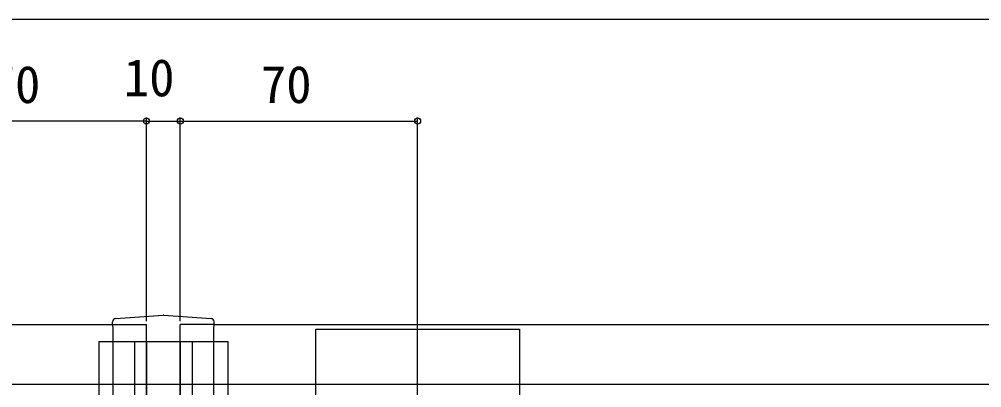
# Model space of a CAD drawing. Units: millimetres, scale not verified. Extents: x -875 to 875, y -1300 to 1292.
# Drawn here: x 117 to 400.9, y 920.8 to 1029.4 of the extents above; entities that cross this region are included whole.
import ezdxf
from ezdxf.enums import TextEntityAlignment as Align

# ---------------------------------------------------------------- set-up
doc = ezdxf.new("R2010")
doc.units = ezdxf.units.MM
doc.header["$LTSCALE"] = 8
for name, color, linetype in [('0-3_YKK_12', 2, 'Continuous'), ('0-4_YKK_13', 4, 'Continuous'), ('0-5_YKK_D', 6, 'Continuous'), ('0-7_YSS_K', 3, 'Continuous')]:
    doc.layers.add(name, color=color, linetype=linetype)
doc.styles.add('ＭＳ ゴシック', font='')
doc.styles.get('ＭＳ ゴシック').set_extended_font_data('MS Gothic')

msp = doc.modelspace()

# ---------------------------------------------------------------- linework, layer by layer
at = {"layer": '0-3_YKK_12'}
for p, q in [((-298, 939.404), (144.652, 939.404)), ((144.652, 939.404), (154.5, 939.404)), ((174.348, 939.404), (164.5, 939.404)), ((174.348, 939.404), (802.728, 939.404))]:
    msp.add_line(p, q, dxfattribs=at)
for points in [[(144.652, 739.404), (154.5, 739.404), (154.5, 939.404)], [(174.348, 739.404), (164.5, 739.404), (164.5, 939.404)]]:
    msp.add_lwpolyline(points, dxfattribs=at)
at = {"layer": '0-4_YKK_13'}
for p, q in [((145.433, 941.23), (159.4, 942.163)), ((159.6, 942.163), (173.567, 941.23)), ((174.5, 939.164), (174.5, 940.23)), ((174.5, 939.164), (174.43, 939.234)), ((140.5, 934.404), (178.5, 934.404)), ((140.5, 934.404), (140.5, 744.404)), ((144.732, 935.375), (144.732, 936.739)), ((144.732, 903.473), (144.732, 935.375)), ((151, 934.404), (151, 744.404)), ((154.5, 934.404), (154.5, 744.404)), ((164.5, 934.404), (164.5, 744.404)), ((168, 934.404), (168, 744.404)), ((174.268, 936.739), (174.268, 935.375)), ((174.268, 935.375), (174.268, 903.473)), ((178.5, 934.404), (178.5, 744.404))]:
    msp.add_line(p, q, dxfattribs=at)
msp.add_lwpolyline([(144.57, 939.234), (144.5, 939.164), (144.5, 940.23)], dxfattribs=at)
msp.add_lwpolyline([(264.5, 938.104), (264.5, 740.704), (204.5, 740.704), (204.5, 938.104)], close=True, dxfattribs=at)
for centre, radius, start, end in [((145.5, 940.232), 1, 93.92097, 179.90086), ((159.5, 940.669), 1.497, 86.17879, 93.82121), ((173.5, 940.232), 1, 0.09914, 86.07903)]:
    msp.add_arc(centre, radius, start, end, dxfattribs=at)
for centre, major_axis, ratio, start_param, end_param in [((145.5, 941.23), (-0.85, -1.378), 0.382284, 5.7248997, 5.7284899), ((145.5, 940.732), (1, 0.045), 0.500748, 1.6150626, 1.6169307), ((173.5, 940.732), (1, -0.045), 0.500748, 1.524662, 1.52653), ((173.5, 941.23), (0.85, -1.378), 0.382284, 0.5546954, 0.5582856), ((144.58, 936.739), (0, -2.5), 0.061163, 1.5707963, 3.2026792), ((174.42, 936.739), (0, -2.5), 0.061163, 3.0805061, 4.712389)]:
    msp.add_ellipse(centre, major_axis=major_axis, ratio=ratio, start_param=start_param, end_param=end_param, dxfattribs=at)
at = {"layer": '0-5_YKK_D'}
for p, q in [((84.5, 1029.404), (434.5, 1029.404)), ((154.5, 999.404), (84.5, 999.404)), ((154.5, 940.404), (154.5, 1000.404)), ((154.5, 940.404), (154.5, 1000.404)), ((154.5, 999.404), (164.5, 999.404)), ((164.5, 940.404), (164.5, 1000.404)), ((164.5, 940.404), (164.5, 1000.404)), ((164.5, 999.404), (234.5, 999.404)), ((234.5, 904.704), (234.5, 1000.404))]:
    msp.add_line(p, q, dxfattribs=at)
for centre in [(154.5, 999.404), (154.5, 999.404), (164.5, 999.404), (164.5, 999.404), (234.5, 999.404)]:
    msp.add_circle(centre, 0.875, dxfattribs=at)
at = {"layer": '0-7_YSS_K'}
msp.add_line((-280.5, 921.904), (802.728, 921.904), dxfattribs=at)

# ---------------------------------------------------------------- texts
at = {"layer": '0-5_YKK_D', "style": 'ＭＳ ゴシック'}
for s, p in [('10', (147.824, 1003.404)), ('70', (108.25, 1001.404)), ('70', (188.25, 1001.404))]:
    msp.add_text(s, height=11, dxfattribs=at).set_placement(p, align=Align.BOTTOM_LEFT)

doc.saveas('drawing.dxf')
